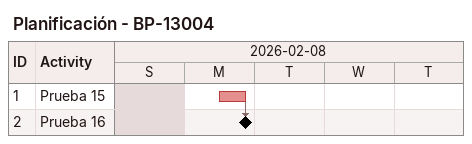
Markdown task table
Planificación - BP-13004

| ID | Task | Start | Finish | Predecessors |
|---|---|---|---|---|
| 1 | Prueba 15 | 2026-02-09 | 2026-02-09 |  |
| 2 | Prueba 16 (milestone) | 2026-02-09 | 2026-02-09 | 1 |
